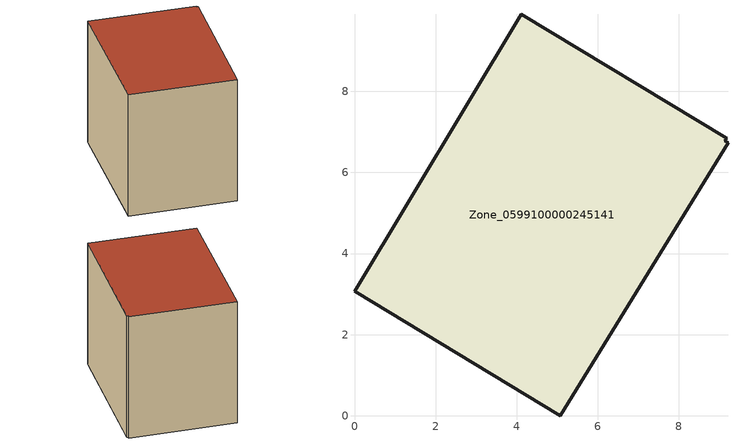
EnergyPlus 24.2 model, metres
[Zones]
Zone_0599100000245141
 floor ground (C_G): 9.18,6.84 9.13,6.78 9.21,6.73 5.08,0 0,3.07 4.11,9.9 z0
 wall outside (C_F): 9.18,6.84 4.11,9.9 0,3.07 5.08,0 9.21,6.73 9.13,6.78 9.18,6.84 z0:7.37
 roof outside (C_R): 9.13,6.78 9.18,6.84 4.11,9.9 0,3.07 5.08,0 9.21,6.73 z7.37
[BUILDING]
Pand.0599100000245141: North Axis=0; Terrain=City; Loads Convergence Tolerance Value=0.04; Temperature Convergence Tolerance Value=0.4; Solar Distribution=FullExterior; Maximum Number of Warmup Days=25; Minimum Number of Warmup Days=1
[Site:Location]
Rotterdam.The.Hague.AP_ZH_NLD Design_Conditions: Latitude=51.96; Longitude=4.45; Time Zone=1; Elevation=-4.5
[SITE:GROUNDTEMPERATURE:BUILDINGSURFACE]
18, 18, 18, 18, 18, 18, 18, 18, 18, 18, 18, 18
[MATERIAL] Thermal Absorptance=0.9; Solar Absorptance=0.7; Visible Absorptance=0.7
Name | Roughness | Thickness | Conductivity | Density | Specific Heat
G.TI.1946-1964 | MediumSmooth | 0.15 | 1 | 540 | 1210
F.TI.1946-1964 | Rough | 0.3 | 0.857143 | 1920 | 840
R.TI.1946-1964 | MediumRough | 0.2 | 0.277778 | 1500 | 1000
[CONSTRUCTION]
C_G: G.TI.1946-1964
C_F: F.TI.1946-1964
C_R: R.TI.1946-1964
[ZONE]
Zone_0599100000245141: Type=1; Multiplier=1; Ceiling Height=Autocalculate; Volume=Autocalculate; Floor Area=autocalculate; Part of Total Floor Area=Yes
[ZONEINFILTRATION:DESIGNFLOWRATE]
Infil_Zone_0599100000245141: Zone or ZoneList or Space or SpaceList=Zone_0599100000245141; Schedule=AlwaysOn; Design Flow Rate Calculation Method=Flow/Area; Flow Rate per Floor Area=0.003; Constant Term Coefficient=1; Temperature Term Coefficient=0; Velocity Term Coefficient=0; Velocity Squared Term Coefficient=0
[HVACTEMPLATE:ZONE:IDEALLOADSAIRSYSTEM]
Zone_0599100000245141: Maximum Heating Supply Air Temperature=50; Minimum Cooling Supply Air Temperature=13; Maximum Heating Supply Air Humidity Ratio=0.0156; Minimum Cooling Supply Air Humidity Ratio=0.0077; Heating Limit=NoLimit; Cooling Limit=NoLimit; Dehumidification Control Type=ConstantSensibleHeatRatio; Cooling Sensible Heat Ratio=0.7; Dehumidification Setpoint=60; Humidification Control Type=None; Humidification Setpoint=30; Outdoor Air Method=None; Outdoor Air Flow Rate per Person=0.00944; Outdoor Air Flow Rate per Zone Floor Area=0; Outdoor Air Flow Rate per Zone=0; Demand Controlled Ventilation Type=None; Outdoor Air Economizer Type=NoEconomizer; Heat Recovery Type=None; Sensible Heat Recovery Effectiveness=0.7; Latent Heat Recovery Effectiveness=0.65
[ZONECONTROL:THERMOSTAT]
ThermostatControl_Zone_0599100000245141: Zone or ZoneList=Zone_0599100000245141; Control Type Schedule=DualSetpointControlType; Control 1=Thermostat_Zone_0599100000245141; Temperature Difference Between Cutout And Setpoint=0
[THERMOSTATSETPOINT:DUALSETPOINT]
Thermostat_Zone_0599100000245141: Heating Setpoint Temperature Schedule=HeatingSetpoint_Zone_0599100000245141; Cooling Setpoint Temperature Schedule=CoolingSetpoint_Zone_0599100000245141
[SCHEDULE:COMPACT]
HeatingSetpoint_Zone_0599100000245141: Through: 12/31, For: AllDays, Until: 24:00, 21
CoolingSetpoint_Zone_0599100000245141: Through: 12/31, For: AllDays, Until: 24:00, 24
DualSetpointControlType: Through: 12/31, For: AllDays, Until: 24:00, 4
AlwaysOn: Through: 12/31, For: AllDays, Until: 24:00, 1
